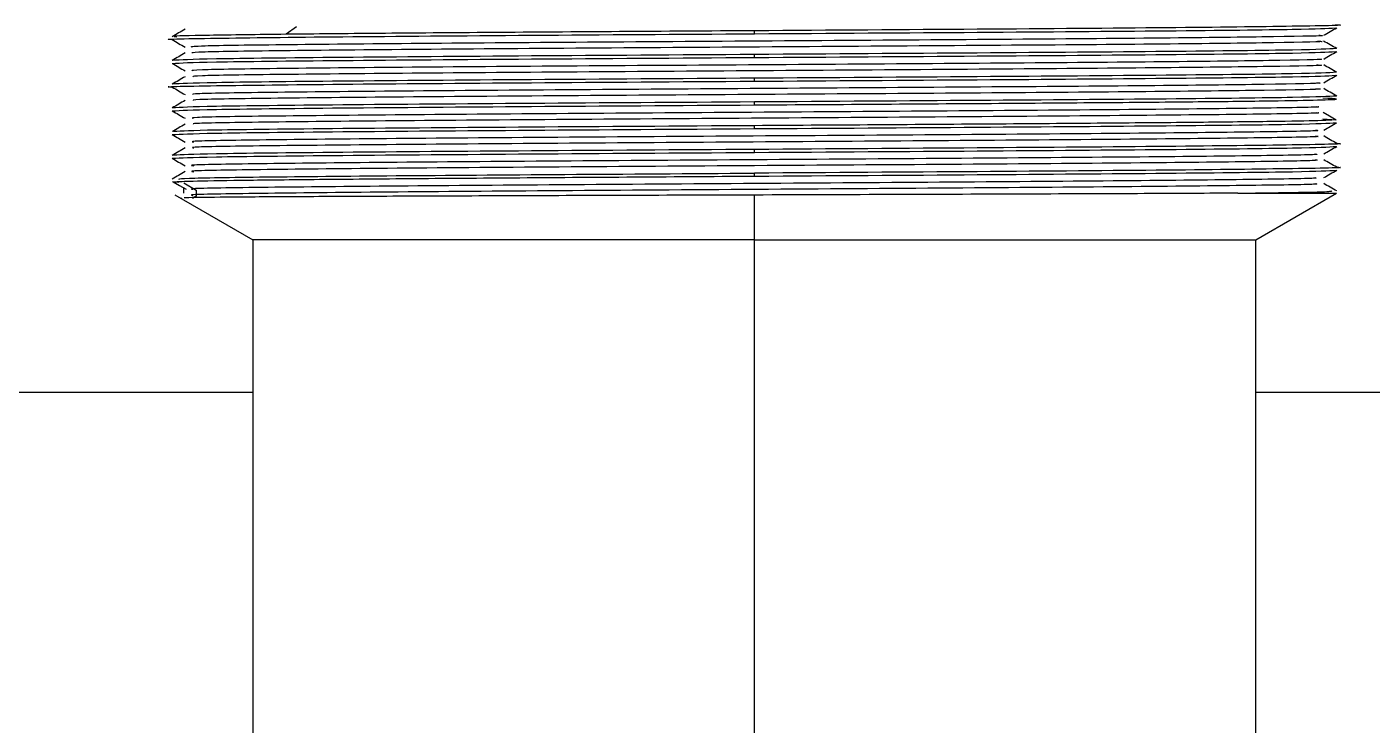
# Model space of a CAD drawing. Header units: millimetres. Extents: x 101 to 291, y 114 to 180.
# Drawn here: x 248.93 to 256.24, y 172.39 to 176.19 of the extents above; entities that cross this region are included whole.
import ezdxf

# ---------------------------------------------------------------- set-up
doc = ezdxf.new("R2010")
doc.units = ezdxf.units.MM

msp = doc.modelspace()

# ---------------------------------------------------------------- linework, layer by layer
at = {"color": 7, "linetype": 'Continuous', "lineweight": 25}
for p, q in [((250.3952, 176.1871), (250.3391, 176.1468)), ((252.8836, 176.1499), (252.8836, 176.166)), ((252.8836, 176.0209), (252.8836, 176.037)), ((252.8836, 175.8919), (252.8836, 175.908)), ((252.8836, 175.7629), (252.8836, 175.779)), ((252.8836, 175.6339), (252.8836, 175.65)), ((255.9718, 175.6867), (256.0454, 175.6822)), ((252.8836, 175.5049), (252.8836, 175.521)), ((252.8836, 175.3759), (252.8836, 175.392)), ((249.7561, 175.3415), (249.7208, 175.3441)), ((249.7824, 175.3395), (249.8508, 175.2992)), ((249.7824, 175.2831), (249.7824, 175.3119)), ((249.8508, 175.2992), (249.8508, 175.267)), ((255.5096, 175.2831), (256.0472, 175.2831)), ((255.6086, 175.0299), (256.0472, 175.2831)), ((249.735, 175.2745), (250.1586, 175.0299)), ((249.7658, 175.2572), (249.7723, 175.2569)), ((249.8508, 175.267), (249.8303, 175.2549)), ((252.8836, 175.0299), (252.8836, 175.2731)), ((250.1586, 175.0299), (250.1586, 172.1942)), ((252.8836, 175.0299), (250.1586, 175.0299)), ((252.8836, 175.0299), (255.6086, 175.0299)), ((252.8836, 172.1999), (252.8836, 175.0299)), ((255.6086, 172.1942), (255.6086, 175.0299)), ((250.1586, 174.1999), (239.6086, 174.1999)), ((266.1586, 174.1999), (255.6086, 174.1999))]:
    msp.add_line(p, q, dxfattribs=at)
at = {"color": 7, "linetype": 'Continuous', "lineweight": 25, "flags": 128}
for points in [[(256.0442, 175.6809), (256.0088, 175.7013), (255.9734, 175.7218)], [(249.7248, 175.3452), (249.7599, 175.3249), (249.7951, 175.3045)]]:
    msp.add_lwpolyline(points, dxfattribs=at)
at = {"color": 7, "linetype": 'Continuous', "lineweight": 25}
for points, knots in [([(249.7905, 176.1745), (249.7787, 176.1677), (249.755, 176.1541), (249.7314, 176.1404), (249.7196, 176.1336)], [0, 0, 0, 0, 0.5, 1, 1, 1, 1]), ([(256.0395, 176.1985), (256.0421, 176.1984), (256.1273, 176.1956), (255.8473, 176.1902), (255.1882, 176.1821), (254.1234, 176.1741), (253.2969, 176.1687), (252.8836, 176.166)], [0, 0, 0, 0, 0.007927, 0.255946, 0.503964, 0.751982, 1, 1, 1, 1]), ([(252.8836, 176.1499), (253.2982, 176.1526), (254.1274, 176.1579), (255.1726, 176.166), (255.8992, 176.174), (255.9938, 176.1793), (256.0405, 176.1819)], [0, 0, 0, 0, 0.251748, 0.503497, 0.755245, 1, 1, 1, 1]), ([(255.9767, 176.1414), (255.9885, 176.1482), (256.0121, 176.1618), (256.0358, 176.1755), (256.0476, 176.1823)], [0, 0, 0, 0, 0.5, 1, 1, 1, 1]), ([(249.7264, 176.1174), (249.7242, 176.1175), (249.6399, 176.1202), (249.9203, 176.1257), (250.5789, 176.1337), (251.6438, 176.1418), (252.4704, 176.1472), (252.8836, 176.1499)], [0, 0, 0, 0, 0.006543, 0.254907, 0.503271, 0.751636, 1, 1, 1, 1]), ([(249.7196, 176.1178), (249.7314, 176.111), (249.755, 176.0974), (249.7787, 176.0837), (249.7905, 176.0769)], [0, 0, 0, 0, 0.5, 1, 1, 1, 1]), ([(250.3391, 176.1468), (250.1882, 176.1449), (249.8866, 176.1411), (249.7079, 176.1368), (249.7384, 176.1343), (249.7455, 176.1338)], [0, 0, 0, 0, 0.433754, 0.867507, 1, 1, 1, 1]), ([(255.9497, 176.1416), (255.9576, 176.1411), (256.0103, 176.1383), (255.7404, 176.1331), (255.1475, 176.1259), (254.2462, 176.1187), (253.1884, 176.1115), (252.092, 176.1044), (251.0893, 176.0972), (250.3155, 176.09), (249.8457, 176.0833), (249.8286, 176.079), (249.8211, 176.0771)], [0, 0, 0, 0, 0.019677, 0.131152, 0.242626, 0.3541, 0.465573, 0.577046, 0.688518, 0.79999, 0.911461, 1, 1, 1, 1]), ([(255.9425, 176.1098), (255.954, 176.1092), (256.0127, 176.1062), (255.7428, 176.1008), (255.1469, 176.0936), (254.2464, 176.0864), (253.1883, 176.0793), (252.0921, 176.0721), (251.089, 176.0649), (250.3164, 176.0577), (249.8535, 176.0512), (249.8352, 176.047), (249.8275, 176.0453)], [0, 0, 0, 0, 0.027058, 0.138532, 0.250006, 0.361479, 0.472951, 0.584423, 0.695894, 0.807365, 0.918836, 1, 1, 1, 1]), ([(256.0475, 176.0691), (256.0357, 176.0759), (256.0121, 176.0895), (255.9884, 176.1032), (255.9766, 176.11)], [0, 0, 0, 0, 0.5000003, 1, 1, 1, 1]), ([(249.7905, 176.0455), (249.7787, 176.0387), (249.7551, 176.0251), (249.7314, 176.0114), (249.7196, 176.0046)], [0, 0, 0, 0, 0.5, 1, 1, 1, 1]), ([(252.8836, 176.037), (252.4691, 176.0343), (251.64, 176.0289), (250.5943, 176.0209), (249.8627, 176.0128), (249.7676, 176.0074), (249.7201, 176.0047)], [0, 0, 0, 0, 0.250011, 0.500023, 0.750034, 1, 1, 1, 1]), ([(249.7201, 175.9886), (249.7677, 175.9913), (249.8628, 175.9967), (250.5943, 176.0047), (251.64, 176.0128), (252.4691, 176.0182), (252.8836, 176.0209)], [0, 0, 0, 0, 0.24995, 0.499966, 0.749983, 1, 1, 1, 1]), ([(255.9433, 176.0126), (255.9527, 176.012), (256.0022, 176.0091), (255.717, 176.0037), (255.1041, 175.9965), (254.1913, 175.9893), (253.1278, 175.9821), (252.0333, 175.975), (251.0393, 175.9678), (250.2815, 175.9606), (249.8349, 175.954), (249.829, 175.9498), (249.8265, 175.9481)], [0, 0, 0, 0, 0.026122, 0.137553, 0.248984, 0.360415, 0.471847, 0.583278, 0.694709, 0.806139, 0.917568, 1, 1, 1, 1]), ([(256.0471, 176.0692), (255.9996, 176.0666), (255.9045, 176.0612), (255.1729, 176.0531), (254.1273, 176.0451), (253.2982, 176.0397), (252.8836, 176.037)], [0, 0, 0, 0, 0.24995, 0.499966, 0.749983, 1, 1, 1, 1]), ([(252.8836, 176.0209), (253.2982, 176.0236), (254.1273, 176.0289), (255.1726, 176.037), (255.8997, 176.045), (255.9943, 176.0503), (256.041, 176.0529)], [0, 0, 0, 0, 0.251604, 0.503207, 0.754811, 1, 1, 1, 1]), ([(255.9768, 176.0124), (255.9886, 176.0192), (256.0123, 176.0329), (256.0359, 176.0465), (256.0477, 176.0533)], [0, 0, 0, 0, 0.5, 1, 1, 1, 1]), ([(249.7197, 175.9888), (249.7315, 175.982), (249.7551, 175.9684), (249.7787, 175.9547), (249.7906, 175.9479)], [0, 0, 0, 0, 0.5, 1, 1, 1, 1]), ([(255.9375, 175.9808), (255.9502, 175.9801), (256.0052, 175.9769), (255.7191, 175.9714), (255.1036, 175.9642), (254.1915, 175.9571), (253.1277, 175.9499), (252.0334, 175.9427), (251.039, 175.9355), (250.2825, 175.9283), (249.8422, 175.9219), (249.8346, 175.9179), (249.8316, 175.9163)], [0, 0, 0, 0, 0.033477, 0.144905, 0.256334, 0.367763, 0.479193, 0.590622, 0.70205, 0.813478, 0.924905, 1, 1, 1, 1]), ([(256.0471, 175.9402), (255.9996, 175.9376), (255.9045, 175.9322), (255.1729, 175.9241), (254.1273, 175.9161), (253.2982, 175.9107), (252.8836, 175.908)], [0, 0, 0, 0, 0.24995, 0.499966, 0.749983, 1, 1, 1, 1]), ([(256.0476, 175.9401), (256.0358, 175.9469), (256.0121, 175.9606), (255.9885, 175.9742), (255.9767, 175.981)], [0, 0, 0, 0, 0.5, 1, 1, 1, 1]), ([(249.7262, 175.8594), (249.7241, 175.8595), (249.6399, 175.8622), (249.9203, 175.8677), (250.5789, 175.8757), (251.6438, 175.8838), (252.4704, 175.8892), (252.8836, 175.8919)], [0, 0, 0, 0, 0.006355, 0.254767, 0.503178, 0.751589, 1, 1, 1, 1]), ([(249.7906, 175.9165), (249.7788, 175.9097), (249.7552, 175.896), (249.7315, 175.8824), (249.7197, 175.8756)], [0, 0, 0, 0, 0.5, 1, 1, 1, 1]), ([(252.8836, 175.908), (252.4691, 175.9053), (251.64, 175.8999), (250.5943, 175.8919), (249.8627, 175.8838), (249.7676, 175.8784), (249.7201, 175.8757)], [0, 0, 0, 0, 0.250011, 0.500023, 0.750034, 1, 1, 1, 1]), ([(255.9382, 175.8836), (255.9483, 175.8829), (255.9935, 175.8798), (255.692, 175.8743), (255.0598, 175.8671), (254.1358, 175.8599), (253.0671, 175.8528), (251.975, 175.8456), (250.99, 175.8384), (250.2487, 175.8312), (249.8249, 175.8248), (249.8293, 175.8207), (249.831, 175.8191)], [0, 0, 0, 0, 0.032269, 0.143726, 0.255182, 0.36664, 0.478098, 0.589556, 0.701016, 0.812476, 0.923936, 1, 1, 1, 1]), ([(252.8836, 175.8919), (253.2982, 175.8946), (254.1273, 175.8999), (255.1726, 175.908), (255.8996, 175.916), (255.9942, 175.9213), (256.041, 175.9239)], [0, 0, 0, 0, 0.251627, 0.503253, 0.75488, 1, 1, 1, 1]), ([(255.9768, 175.8834), (255.9886, 175.8902), (256.0123, 175.9039), (256.0359, 175.9175), (256.0477, 175.9243)], [0, 0, 0, 0, 0.5, 1, 1, 1, 1]), ([(249.7196, 175.8598), (249.7314, 175.853), (249.755, 175.8394), (249.7786, 175.8257), (249.7905, 175.8189)], [0, 0, 0, 0, 0.5, 1, 1, 1, 1]), ([(255.9338, 175.8518), (255.9469, 175.8509), (255.9972, 175.8477), (255.6939, 175.842), (255.0593, 175.8348), (254.136, 175.8277), (253.067, 175.8205), (251.9751, 175.8133), (250.9897, 175.8061), (250.2498, 175.7989), (249.8317, 175.7926), (249.8339, 175.7888), (249.8347, 175.7873)], [0, 0, 0, 0, 0.039578, 0.151032, 0.262486, 0.373941, 0.485397, 0.596853, 0.70831, 0.819768, 0.931226, 1, 1, 1, 1]), ([(256.0471, 175.8112), (255.9996, 175.8086), (255.9045, 175.8032), (255.1729, 175.7951), (254.1273, 175.7871), (253.2982, 175.7817), (252.8836, 175.779)], [0, 0, 0, 0, 0.24995, 0.499966, 0.749983, 1, 1, 1, 1]), ([(256.0477, 175.8111), (256.0358, 175.8179), (256.0122, 175.8316), (255.9886, 175.8452), (255.9767, 175.852)], [0, 0, 0, 0, 0.5, 1, 1, 1, 1]), ([(249.7906, 175.7875), (249.7788, 175.7807), (249.7551, 175.7671), (249.7315, 175.7534), (249.7197, 175.7466)], [0, 0, 0, 0, 0.5, 1, 1, 1, 1]), ([(249.7197, 175.7308), (249.7314, 175.724), (249.7549, 175.7105), (249.7784, 175.6969), (249.7901, 175.6901)], [0, 0, 0, 0, 0.5, 1, 1, 1, 1]), ([(252.8836, 175.779), (252.4691, 175.7763), (251.64, 175.7709), (250.5943, 175.7629), (249.8627, 175.7548), (249.7676, 175.7494), (249.7201, 175.7467)], [0, 0, 0, 0, 0.250011, 0.500023, 0.750034, 1, 1, 1, 1]), ([(249.7201, 175.7306), (249.7677, 175.7333), (249.8628, 175.7387), (250.5943, 175.7467), (251.64, 175.7548), (252.4691, 175.7602), (252.8836, 175.7629)], [0, 0, 0, 0, 0.24995, 0.499966, 0.749983, 1, 1, 1, 1]), ([(255.9403, 175.7537), (255.946, 175.7532), (255.9773, 175.7502), (255.6621, 175.7449), (255.0159, 175.7377), (254.0796, 175.7305), (253.0063, 175.7234), (251.9169, 175.7162), (250.9414, 175.709), (250.2168, 175.7018), (249.8148, 175.6955), (249.8288, 175.6916), (249.8342, 175.6901)], [0, 0, 0, 0, 0.024759, 0.137776, 0.250793, 0.363812, 0.476831, 0.58985, 0.702869, 0.815887, 0.928906, 1, 1, 1, 1]), ([(255.9396, 175.7215), (255.9458, 175.721), (255.9783, 175.718), (255.6627, 175.7126), (255.0158, 175.7055), (254.0797, 175.6983), (253.0063, 175.6911), (251.917, 175.6839), (250.941, 175.6767), (250.2179, 175.6695), (249.821, 175.6634), (249.8324, 175.6596), (249.8365, 175.6583)], [0, 0, 0, 0, 0.026726, 0.140369, 0.254014, 0.367659, 0.481304, 0.59495, 0.708596, 0.822241, 0.935886, 1, 1, 1, 1]), ([(249.7906, 175.6585), (249.7788, 175.6517), (249.7552, 175.6381), (249.7315, 175.6244), (249.7197, 175.6176)], [0, 0, 0, 0, 0.4999997, 1, 1, 1, 1]), ([(252.8836, 175.65), (252.469, 175.6473), (251.6399, 175.6419), (250.5947, 175.6339), (249.8684, 175.6259), (249.7738, 175.6206), (249.7272, 175.618)], [0, 0, 0, 0, 0.251876, 0.503752, 0.755628, 1, 1, 1, 1]), ([(256.0312, 175.6813), (256.017, 175.68), (255.9853, 175.6773), (255.7499, 175.673), (255.3728, 175.6684), (254.867, 175.6638), (254.2637, 175.6592), (253.5912, 175.6546), (253.1195, 175.6515), (252.8836, 175.65)], [0, 0, 0, 0, 0.118389, 0.265324, 0.412259, 0.559194, 0.70613, 0.853065, 1, 1, 1, 1]), ([(252.8836, 175.6339), (253.2982, 175.6366), (254.1273, 175.6419), (255.173, 175.65), (255.9045, 175.6581), (255.9996, 175.6634), (256.0471, 175.6661)], [0, 0, 0, 0, 0.250011, 0.500023, 0.750034, 1, 1, 1, 1]), ([(255.9772, 175.6256), (255.989, 175.6324), (256.0124, 175.646), (256.0359, 175.6595), (256.0477, 175.6663)], [0, 0, 0, 0, 0.5, 1, 1, 1, 1]), ([(249.7196, 175.6018), (249.7314, 175.595), (249.7548, 175.5815), (249.7783, 175.5679), (249.7901, 175.5611)], [0, 0, 0, 0, 0.5, 1, 1, 1, 1]), ([(249.7201, 175.6016), (249.7677, 175.6043), (249.8628, 175.6097), (250.5943, 175.6177), (251.64, 175.6258), (252.4691, 175.6312), (252.8836, 175.6339)], [0, 0, 0, 0, 0.24995, 0.499966, 0.749983, 1, 1, 1, 1]), ([(255.9317, 175.6256), (255.9414, 175.6246), (255.9756, 175.6213), (255.6386, 175.6155), (254.9691, 175.6083), (254.0235, 175.6012), (252.9454, 175.594), (251.8594, 175.5868), (250.8935, 175.5796), (250.1861, 175.5724), (249.8055, 175.5662), (249.8281, 175.5625), (249.8364, 175.5611)], [0, 0, 0, 0, 0.044499, 0.15596, 0.267422, 0.378883, 0.490345, 0.601808, 0.713271, 0.824734, 0.936199, 1, 1, 1, 1]), ([(255.93, 175.5938), (255.9421, 175.5927), (255.9803, 175.5891), (255.6402, 175.5832), (254.9687, 175.5761), (254.0236, 175.5689), (252.9453, 175.5617), (251.8595, 175.5545), (250.8931, 175.5473), (250.1874, 175.5401), (249.8111, 175.5341), (249.8307, 175.5305), (249.8374, 175.5293)], [0, 0, 0, 0, 0.051694, 0.163151, 0.274609, 0.386067, 0.497525, 0.608984, 0.720444, 0.831904, 0.943365, 1, 1, 1, 1]), ([(256.0477, 175.5531), (256.0358, 175.5599), (256.0122, 175.5736), (255.9886, 175.5872), (255.9768, 175.594)], [0, 0, 0, 0, 0.5, 1, 1, 1, 1]), ([(249.7906, 175.5295), (249.7788, 175.5227), (249.7551, 175.5091), (249.7315, 175.4954), (249.7197, 175.4886)], [0, 0, 0, 0, 0.5, 1, 1, 1, 1]), ([(249.7201, 175.4726), (249.7677, 175.4753), (249.8628, 175.4807), (250.5943, 175.4887), (251.64, 175.4968), (252.4691, 175.5022), (252.8836, 175.5049)], [0, 0, 0, 0, 0.24995, 0.499966, 0.749983, 1, 1, 1, 1]), ([(252.8836, 175.521), (252.469, 175.5183), (251.6399, 175.5129), (250.5947, 175.5049), (249.8685, 175.4969), (249.7739, 175.4916), (249.7274, 175.489)], [0, 0, 0, 0, 0.25191, 0.503821, 0.755731, 1, 1, 1, 1]), ([(256.04, 175.5535), (256.0424, 175.5534), (256.1273, 175.5506), (255.8472, 175.5452), (255.1882, 175.5371), (254.1234, 175.5291), (253.2969, 175.5237), (252.8836, 175.521)], [0, 0, 0, 0, 0.007444, 0.255583, 0.503722, 0.751861, 1, 1, 1, 1]), ([(252.8836, 175.5049), (253.2982, 175.5076), (254.1273, 175.5129), (255.173, 175.521), (255.9045, 175.5291), (255.9996, 175.5344), (256.0471, 175.5371)], [0, 0, 0, 0, 0.250011, 0.500023, 0.750034, 1, 1, 1, 1]), ([(255.9771, 175.4966), (255.9888, 175.5034), (256.0123, 175.5169), (256.0358, 175.5305), (256.0475, 175.5373)], [0, 0, 0, 0, 0.5, 1, 1, 1, 1]), ([(249.7196, 175.4728), (249.7313, 175.466), (249.7548, 175.4525), (249.7783, 175.4389), (249.79, 175.4321)], [0, 0, 0, 0, 0.5000003, 1, 1, 1, 1]), ([(255.9302, 175.4966), (255.9388, 175.4955), (255.9662, 175.492), (255.6102, 175.4861), (254.9226, 175.4789), (253.9666, 175.4718), (252.8845, 175.4646), (251.8021, 175.4574), (250.8464, 175.4502), (250.1565, 175.443), (249.7962, 175.437), (249.8269, 175.4333), (249.8374, 175.4321)], [0, 0, 0, 0, 0.050454, 0.161916, 0.273377, 0.384838, 0.496298, 0.607757, 0.719216, 0.830675, 0.942133, 1, 1, 1, 1]), ([(255.93, 175.4648), (255.9405, 175.4635), (255.9714, 175.4599), (255.6117, 175.4538), (254.9223, 175.4467), (253.9668, 175.4395), (252.8845, 175.4323), (251.8022, 175.4251), (250.8461, 175.4179), (250.1571, 175.4107), (249.7988, 175.4048), (249.8277, 175.4012), (249.8372, 175.4)], [0, 0, 0, 0, 0.057389, 0.168459, 0.279528, 0.390597, 0.501665, 0.612732, 0.723799, 0.834866, 0.945933, 1, 1, 1, 1]), ([(256.0405, 175.4245), (256.0428, 175.4244), (256.1273, 175.4216), (255.8471, 175.4162), (255.1883, 175.4081), (254.1234, 175.4001), (253.2969, 175.3947), (252.8836, 175.392)], [0, 0, 0, 0, 0.006873, 0.255155, 0.503437, 0.751718, 1, 1, 1, 1]), ([(256.0476, 175.4241), (256.0358, 175.4309), (256.0121, 175.4445), (255.9885, 175.4582), (255.9767, 175.465)], [0, 0, 0, 0, 0.5, 1, 1, 1, 1]), ([(249.7904, 175.4005), (249.7786, 175.3937), (249.755, 175.38), (249.7314, 175.3664), (249.7196, 175.3596)], [0, 0, 0, 0, 0.5, 1, 1, 1, 1]), ([(249.7359, 175.3448), (249.7535, 175.3461), (249.7922, 175.3489), (250.0351, 175.3532), (250.4149, 175.3577), (250.9192, 175.3622), (251.5181, 175.3668), (252.1838, 175.3713), (252.6504, 175.3744), (252.8836, 175.3759)], [0, 0, 0, 0, 0.122418, 0.268682, 0.414946, 0.561209, 0.707473, 0.853736, 1, 1, 1, 1]), ([(249.7566, 175.36), (249.7617, 175.3616), (249.7742, 175.3655), (250.1899, 175.3716), (250.8984, 175.3784), (251.8355, 175.3852), (252.5342, 175.3897), (252.8836, 175.392)], [0, 0, 0, 0, 0.1491246, 0.3618435, 0.5745623, 0.7872812, 1, 1, 1, 1]), ([(255.9299, 175.3676), (255.9366, 175.3664), (255.9566, 175.3627), (255.5808, 175.3567), (254.8755, 175.3495), (253.9095, 175.3424), (252.8236, 175.3352), (251.7456, 175.328), (250.7984, 175.3208), (250.1332, 175.3136), (249.8012, 175.3082), (249.8267, 175.3052), (249.832, 175.3045)], [0, 0, 0, 0, 0.057971, 0.171969, 0.285966, 0.399964, 0.513962, 0.62796, 0.741957, 0.855954, 0.96995, 1, 1, 1, 1]), ([(252.8836, 175.3759), (253.2982, 175.3786), (254.1273, 175.3839), (255.173, 175.392), (255.9045, 175.4001), (255.9996, 175.4054), (256.0471, 175.4081)], [0, 0, 0, 0, 0.250011, 0.500023, 0.750034, 1, 1, 1, 1]), ([(255.9771, 175.3676), (255.9888, 175.3744), (256.0123, 175.388), (256.0358, 175.4015), (256.0475, 175.4083)], [0, 0, 0, 0, 0.5, 1, 1, 1, 1]), ([(255.9309, 175.3358), (255.9393, 175.3344), (255.9623, 175.3306), (255.5821, 175.3245), (254.8752, 175.3173), (253.9096, 175.3101), (252.8235, 175.3029), (251.7457, 175.2957), (250.7982, 175.2885), (250.1336, 175.2813), (249.8022, 175.2759), (249.8267, 175.2729), (249.8316, 175.2724)], [0, 0, 0, 0, 0.064941, 0.178312, 0.291684, 0.405056, 0.518428, 0.6318, 0.745171, 0.858542, 0.971912, 1, 1, 1, 1]), ([(255.5096, 175.2831), (255.3494, 175.2823), (255.0292, 175.2806), (254.3805, 175.2781), (253.6555, 175.2756), (253.1408, 175.2739), (252.8836, 175.2731)], [0, 0, 0, 0, 0.250517, 0.50069, 0.750517, 1, 1, 1, 1]), ([(255.5096, 175.2831), (255.6838, 175.2854), (256.0007, 175.2895), (256.0149, 175.2936), (256.0213, 175.2955)], [0, 0, 0, 0, 0.549933, 1, 1, 1, 1]), ([(256.0475, 175.2951), (256.0357, 175.3019), (256.0121, 175.3155), (255.9885, 175.3292), (255.9767, 175.336)], [0, 0, 0, 0, 0.5, 1, 1, 1, 1]), ([(252.8836, 175.2731), (252.6519, 175.2723), (252.1887, 175.2708), (251.5291, 175.2685), (250.9374, 175.2662), (250.4407, 175.264), (250.0689, 175.2617), (249.8355, 175.2596), (249.8001, 175.2582), (249.7846, 175.2576)], [0, 0, 0, 0, 0.147937, 0.295689, 0.443256, 0.590637, 0.737834, 0.884846, 1, 1, 1, 1])]:
    msp.add_open_spline(points, degree=3, knots=knots, dxfattribs=at)
for points in [[(252.8836, 176.166), (252.6371, 176.1644), (252.1441, 176.1612), (251.4472, 176.1564), (250.8185, 176.1516), (250.4989, 176.1484), (250.3391, 176.1468)], [(252.8836, 175.7629), (253.1195, 175.7644), (253.5913, 175.7675), (254.2636, 175.7721), (254.8673, 175.7767), (255.3719, 175.7812), (255.7533, 175.7858), (255.9888, 175.7904), (256.0806, 175.795), (256.0081, 175.7981), (255.9718, 175.7996)]]:
    msp.add_open_spline(points, degree=3, dxfattribs=at)

doc.saveas('drawing.dxf')
